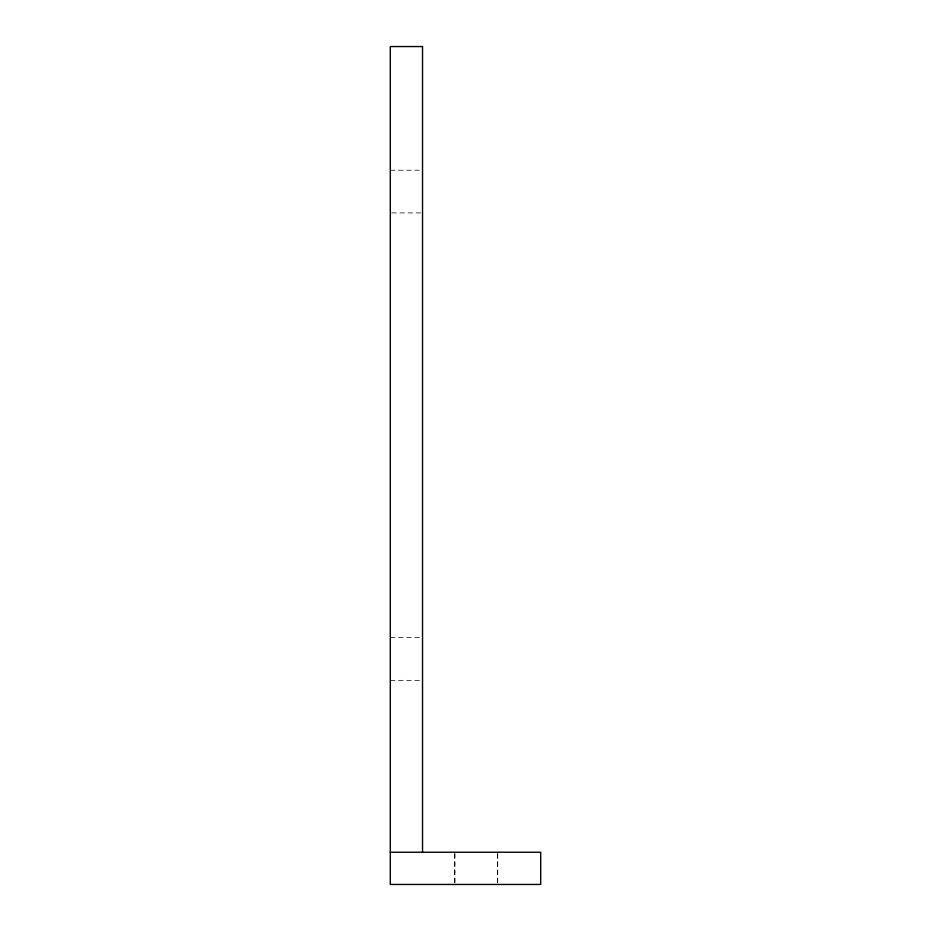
<?xml version="1.0" encoding="UTF-8"?>
<svg xmlns="http://www.w3.org/2000/svg" width="931" height="931" viewBox="0 0 931 931"><rect width="100%" height="100%" fill="white"/><g stroke="black" fill="none" stroke-linecap="round" stroke-linejoin="round"><path stroke-width="0.7" stroke-dasharray="4.66 3.49" d="M390.298 170.222L421.126 170.222M391.707 212.92L421.126 212.92M390.298 637.374L421.126 637.374M390.298 680.34L421.126 680.34M497.724 853.622L497.724 884.45M497.608 853.622L497.608 884.45M454.887 853.622L454.887 884.45M454.759 853.622L454.759 884.45"/><path stroke-width="1.4" d="M390.298 852.226L540.702 852.226L540.702 884.45L390.298 884.45L390.298 46.55L422.534 46.55L422.534 852.226"/></g></svg>
